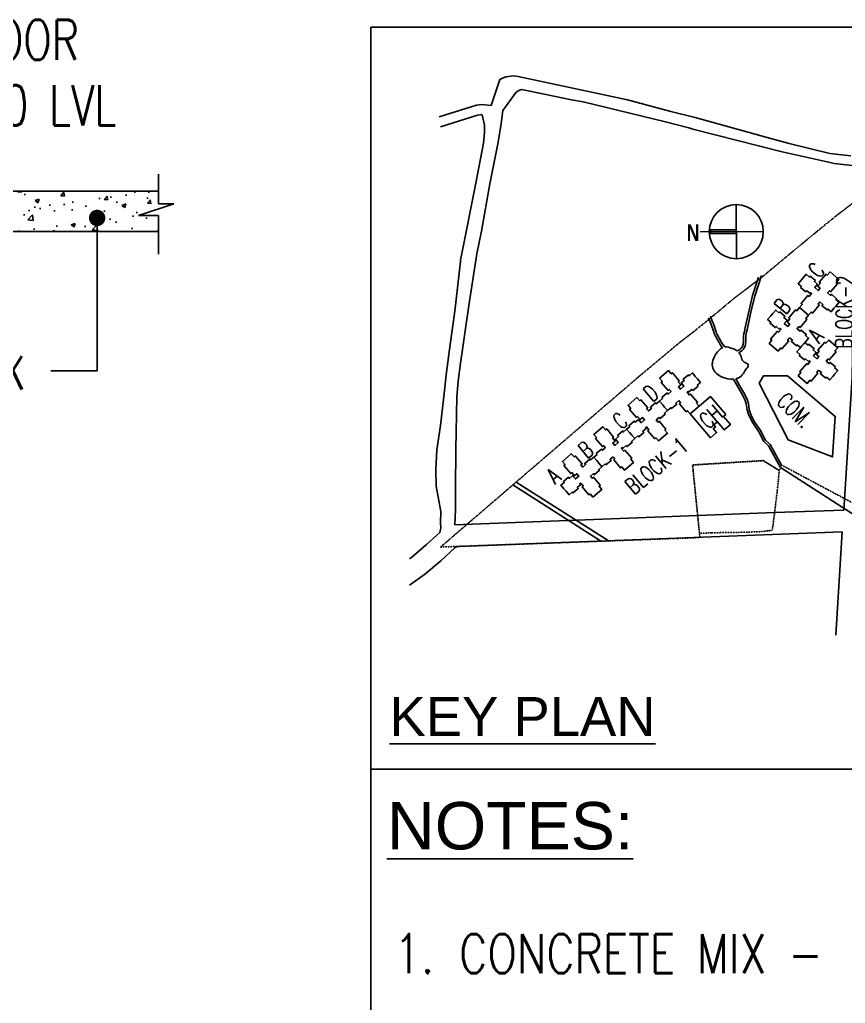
# Model space of a CAD drawing. Extents: x 473024 to 774629, y -1213442 to -1126596.
# Drawn here: x 590701 to 597202, y -1145965 to -1138222 of the extents above; entities that cross this region are included whole.
import ezdxf

# ---------------------------------------------------------------- set-up
doc = ezdxf.new("R2010")
doc.units = 0
doc.header["$LTSCALE"] = 100
doc.header["$MEASUREMENT"] = 0
doc.linetypes.add('TIT-REAL-ARCH-XFR-A1-TIT_PLAN$0$TIT-REAL-ARCH-INT-A1-INSERT R1$0$DASHDOT', pattern=[1, 0.5, -0.25, 0, -0.25])
doc.linetypes.add('TIT-REAL-ARCH-XFR-A1-TIT_PLAN$0$TIT-REAL-ARCH-INT-A1-INSERT R1$0$HIDDEN', pattern=[0.375, 0.25, -0.125])
doc.layers.get('0').update_dxf_attribs({"linetype": 'CONTINUOUS'})
for name, color, linetype in [('col-hatch', 8, 'CONTINUOUS'), ('COLNO', 6, 'CONTINUOUS'), ('column', 10, 'CONTINUOUS'), ('S-FOOTDIM', 9, 'CONTINUOUS'), ('S-SH-MAINTXT', 2, 'CONTINUOUS'), ('secton', 8, 'CONTINUOUS'), ('SL', 3, 'CONTINUOUS'), ('TAB', 1, 'CONTINUOUS'), ('TIT-REAL-ARCH-XFR-A1-TIT_PLAN$0$TIT-REAL-ARCH-INT-A1-INSERT R1$0$a-key plan', 8, 'CONTINUOUS'), ('TITLE', 7, 'CONTINUOUS'), ('TITLE2', 7, 'CONTINUOUS')]:
    doc.layers.add(name, color=color, linetype=linetype)
doc.styles.add('DIM', font='romans.shx', dxfattribs={"width": 0.7})
doc.styles.add('ROMANS', font='romans.shx', dxfattribs={"width": 0.8})
doc.styles.add('TIT-REAL-ARCH-XFR-A1-TIT_PLAN$0$TIT-REAL-ARCH-INT-A1-INSERT R1$0$BOLD', font='bold.shx', dxfattribs={"width": 0.8})
doc.styles.add('TIT-REAL-ARCH-XFR-A1-TIT_PLAN$0$TIT-REAL-ARCH-INT-A1-INSERT R1$0$TIT-REAL-ARCH-INT-A1-INSERT$0$ROMANS', font='romans.shx', dxfattribs={"width": 0.7})
doc.styles.add('TITLE', font='arial.ttf', dxfattribs={"width": 0.8, "height": 37.5})

# ---------------------------------------------------------------- blocks, each defined once
blk = doc.blocks.new('A$C43B3285B')
at = {"layer": 'col-hatch'}
h = blk.add_hatch(dxfattribs=at)
h.set_pattern_fill('AR-CONC', color=8, scale=30, style=0)
h.set_pattern_definition([(50, (-358997.37, 42842.56), (215.178055, -18.82564), [22.5, -247.5]), (355, (-358997.37, 42842.56), (-41.6254, 225.65764), [18, -198]), (100.4514, (-358979.44, 42841), (173.55281, 206.83186), [19.12206, -210.34263]), (46.1842, (-358997.37, 42902.56), (320.17231, -49.6557), [33.75, -371.25]), (96.6356, (-358970.7, 42898.42), (280.3988, 292.23536), [28.6831, -315.5139]), (351.1842, (-358997.37, 42902.56), (280.39858, 292.23558), [27, -297]), (21, (-358967.37, 42887.56), (179.072116, -120.78567), [22.5, -247.5]), (326, (-358967.37, 42887.56), (72.9946, 217.54501), [18, -198]), (71.4514, (-358952.44, 42877.5), (252.06679, 96.75915), [19.12206, -210.34263]), (37.5, (-358997.37, 42842.56), (3.647957, 99.868156), [0, -195.6, 0, -201, 0, -198.75]), (7.5, (-358997.37, 42842.56), (78.92086, 118.323514), [0, -114.6, 0, -191.1, 0, -75.75]), (327.5, (-359064.27, 42842.56), (160.14673, -6.766462), [0, -75, 0, -234, 0, -310.5]), (317.5, (-359094.27, 42842.56), (174.95585, 30.031495), [0, -97.5, 0, -155.4, 0, -220.5])])
h.paths.add_polyline_path([(13156.4, 9057.7), (13080.2, 9057.7), (13080.2, 9120.1), (10513, 9120.1), (10513, 8920.1), (12775.3, 8920.1), (12775.3, 8966.7, -0.414214), (12754.9, 8987.2, -1), (12795.8, 8987.2, -0.414214), (12775.3, 8966.7), (12775.3, 8920.1), (13080.5, 8920.1), (13080.5, 8999), (12981.9, 8999)])
at = {"layer": 'column', "color": 8, "linetype": 'Continuous'}
for p, q in [((13080.2, 9204.2), (13080.2, 9057.7)), ((13156.4, 9057.7), (12981.9, 8999)), ((13080.2, 9057.7), (13156.4, 9057.7)), ((12981.9, 8999), (13080.5, 8999)), ((13080.5, 8999), (13080.5, 8806.7))]:
    blk.add_line(p, q, dxfattribs=at)
at = {"layer": 'column', "color": 2, "linetype": 'Continuous'}
blk.add_line((10513, 8920.1), (13080.2, 8920.1), dxfattribs=at)
at = {"layer": 'secton', "color": 2, "linetype": 'Continuous'}
blk.add_line((10113, 9120.1), (13080.5, 9120.1), dxfattribs=at)
at = {"layer": 'SL', "color": 4, "const_width": 40.9, "elevation": 0}
blk.add_lwpolyline([(12795.8, 8987.2, -1), (12754.9, 8987.2, -1)], format="xyb", close=True, dxfattribs=at)
at = {"layer": 'TAB', "color": 4}
for p, q in [((12775.3, 8987.2), (12775.3, 8227.1)), ((12775.3, 8227.1), (12545.2, 8227.1))]:
    blk.add_line(p, q, dxfattribs=at)
at = {"color": 3, "style": 'ROMANS', "width": 0.7}
blk.add_text('100 THK', height=166.67, dxfattribs=at).set_placement((11741.7, 8134.5))
at = {"layer": 'COLNO', "color": 6, "style": 'ROMANS', "width": 0.75}
for s, p in [('GROUND FLOOR', (11110.1, 9772.6)), ('LOBBY +99.00 LVL', (10949.1, 9446.9))]:
    blk.add_text(s, height=200, dxfattribs=at).set_placement(p)

msp = doc.modelspace()

# ---------------------------------------------------------------- linework, layer by layer
at = {"color": 2, "linetype": 'Continuous'}
for p, q in [((593465.1, -1212692.3, 0), (593465.1, -1138280.6, 0)), ((593465.1, -1138280.6, 0), (604096.5, -1138280.6, 0))]:
    msp.add_line(p, q, dxfattribs=at)
at = {"layer": 'TIT-REAL-ARCH-XFR-A1-TIT_PLAN$0$TIT-REAL-ARCH-INT-A1-INSERT R1$0$a-key plan'}
for p, q in [((594412.6, -1138898.7, 0), (594480.8, -1138693.9, 0)), ((594822.4, -1138710.9, 0), (594624.8, -1138668.5, 0)), ((595486.4, -1138853.7, 0), (594822.4, -1138710.9, 0)), ((594504, -1138937.4, 0), (594610.7, -1138791.8, 0)), ((594610.7, -1138791.8, 0), (594632.4, -1138779.6, 0)), ((594632.4, -1138779.6, 0), (594652.7, -1138772.9, 0)), ((594652.7, -1138772.9, 0), (594704.8, -1138781.3, 0)), ((594704.8, -1138781.3, 0), (595045.2, -1138853.9, 0)), ((595045.2, -1138853.9, 0), (595137.9, -1138870.2, 0)), ((595137.9, -1138870.2, 0), (595785.3, -1139027.7, 0)), ((595486.4, -1138853.7, 0), (595829, -1138944, 0)), ((595829, -1138944, 0), (596019.4, -1138993.3, 0)), ((594341.5, -1138970.1, 0), (594361.2, -1139053, 0)), ((595785.3, -1139027.7, 0), (595968.7, -1139074.8, 0)), ((596586.4, -1139150.9, 0), (596019.4, -1138993.3, 0)), ((594360.4, -1139108.9, 0), (594352.7, -1139195, 0)), ((594361.2, -1139053, 0), (594360.4, -1139108.9, 0)), ((595968.7, -1139074.8, 0), (596001.8, -1139084.5, 0)), ((596001.8, -1139084.5, 0), (596705, -1139262, 0)), ((594352.7, -1139195, 0), (594293.6, -1139508.5, 0)), ((596760.3, -1139198, 0), (596586.4, -1139150.9, 0)), ((597080.3, -1139275.4, 0), (596760.3, -1139198, 0)), ((596705, -1139262, 0), (597081.9, -1139346.3, 0)), ((597245.3, -1139293.2, 0), (597080.3, -1139275.4, 0)), ((597081.9, -1139346.3, 0), (597114.2, -1139354, 0)), ((594293.6, -1139508.5, 0), (594180.9, -1140075.2, 0)), ((594170.8, -1140126.3, 0), (594126.7, -1140518, 0)), ((594171, -1140114.2, 0), (594170.8, -1140126.3, 0)), ((594180.9, -1140075.2, 0), (594171, -1140114.2, 0)), ((594126.7, -1140518, 0), (594090.2, -1140780, 0)), ((594090.2, -1140780, 0), (594062.7, -1140998.2, 0)), ((594062.7, -1140998.2, 0), (594037.2, -1141212.1, 0)), ((594037.2, -1141212.1, 0), (594014.1, -1141417.7, 0)), ((594014.1, -1141417.7, 0), (593984.7, -1141608.7, 0)), ((593984.7, -1141608.7, 0), (593977.6, -1141762.7, 0)), ((593977.6, -1141762.7, 0), (593981.2, -1141895, 0)), ((595283.3, -1142329.2, 0), (594584, -1141884.2, 0)), ((595341.8, -1142327.2, 0), (594610.2, -1141861.6, 0))]:
    msp.add_line(p, q, dxfattribs=at)
at = {"layer": 'TIT-REAL-ARCH-XFR-A1-TIT_PLAN$0$TIT-REAL-ARCH-INT-A1-INSERT R1$0$a-key plan', "color": 7}
for p, q in [((596343.2, -1139678.3, 0), (596343.8, -1140103.6, 0)), ((596556.1, -1139890.6, 0), (596059.2, -1139891.4, 0))]:
    msp.add_line(p, q, dxfattribs=at)
at = {"layer": 'TIT-REAL-ARCH-XFR-A1-TIT_PLAN$0$TIT-REAL-ARCH-INT-A1-INSERT R1$0$a-key plan', "elevation": 0}
for points in [[(597296.9, -1138518.2), (597255.6, -1141035.5), (597188.9, -1142082.1)], [(594412.6, -1138898.7), (594340, -1138889.7), (594297.1, -1138895.6), (594003.2, -1138987.3)], [(594299.4, -1140064.2), (594336.6, -1139887), (594403.4, -1139515.1), (594468.5, -1139186.2), (594492, -1139039.1), (594504, -1138937.4)], [(594341.5, -1138970.1), (594340.3, -1138969.9), (594304.9, -1138974.8), (594013.8, -1139065.6)], [(597591.7, -1139389.2), (597562.8, -1139386.3), (597447.4, -1139383.2), (597326.9, -1139376.9), (597114.2, -1139354)], [(594126.5, -1142198.9), (594131.7, -1142078.5), (594132.3, -1141909.6), (594134, -1141605.9), (594143.6, -1141191.1), (594152.3, -1141068.6), (594170.8, -1140927.2), (594189.3, -1140799.1), (594204.8, -1140688.9), (594237.6, -1140472.1), (594299.4, -1140064.2)], [(596319.6, -1141049.4), (596334.7, -1141076.1), (596354.4, -1141111.6), (596385, -1141162.9), (596411.1, -1141211.8), (596422.2, -1141247.3), (596429.3, -1141293.8), (596438.5, -1141328.6), (596454.6, -1141360.4), (596473.1, -1141395.9), (596519.8, -1141465.5), (596559.3, -1141543.6), (596596.3, -1141577.1), (596691.5, -1141748.1)], [(596338.6, -1141048.3), (596349.5, -1141067.8), (596369.2, -1141103.1), (596399.9, -1141154.5), (596426.8, -1141205.2), (596438.8, -1141243.4), (596446, -1141290.4), (596454.5, -1141322.6), (596469.7, -1141352.7), (596487.7, -1141387.2), (596534.6, -1141456.9), (596573.1, -1141533.1), (596609.2, -1141565.9), (596699.6, -1141728.1)], [(596691.5, -1141748.1), (597434.6, -1142224.4), (597900.6, -1142232.1), (598472.7, -1142159.7), (598560.5, -1142171.1), (598683.2, -1142201.8), (598787, -1142244.1), (598894.6, -1142308.3)], [(593981.2, -1141895), (594017.6, -1142093.2), (594014.8, -1142184.9), (594016.5, -1142222), (594009.6, -1142259.4)], [(597188.9, -1142082.1), (596647.1, -1142102.8), (596039.3, -1142126), (594126.5, -1142198.9)], [(594009.6, -1142259.4), (593985.3, -1142279.1), (593903.8, -1142354.6), (593784.7, -1142456), (593770.3, -1142466.2)], [(597178, -1142253), (597126.1, -1143067.9)]]:
    msp.add_lwpolyline(points, dxfattribs=at)
at = {"layer": 'TIT-REAL-ARCH-XFR-A1-TIT_PLAN$0$TIT-REAL-ARCH-INT-A1-INSERT R1$0$a-key plan', "linetype": 'TIT-REAL-ARCH-XFR-A1-TIT_PLAN$0$TIT-REAL-ARCH-INT-A1-INSERT R1$0$DASHDOT', "ltscale": 0.001, "elevation": 0}
msp.add_lwpolyline([(597317.2, -1139623.4), (597132.6, -1139764.2), (596975.1, -1139892.2), (596774, -1140058.4), (596547.8, -1140247.1), (596328.8, -1140413.8), (596106.8, -1140598.3), (595998.4, -1140686.2), (595903.1, -1140758.5), (595574.6, -1141033.5), (595539.5, -1141063.3), (594156.8, -1142251.6), (594015, -1142373.6), (596056.6, -1142298.8), (595999.3, -1141727.4), (596555.4, -1141693.3), (596682.1, -1141771.3), (596699.6, -1141728.1), (597405.8, -1142103.7)], dxfattribs=at)
at = {"layer": 'TIT-REAL-ARCH-XFR-A1-TIT_PLAN$0$TIT-REAL-ARCH-INT-A1-INSERT R1$0$a-key plan', "color": 7, "elevation": 0}
for points in [[(596343.5, -1139905.3), (596343.5, -1139875.9), (596141.6, -1139876.2), (596141.6, -1139905.6)], [(597002, -1140444.2), (596987.8, -1140460.9), (596996.7, -1140468.4), (596942.7, -1140531.8), (596933.6, -1140524.1), (596912.1, -1140549.4), (596841.5, -1140489.2), (596863, -1140464), (596853.9, -1140456.2), (596907.9, -1140392.8), (596916.8, -1140400.4), (596936.3, -1140377.4), (596927.7, -1140370), (596922.4, -1140376.3), (596897.9, -1140355.5), (596890.4, -1140364.4), (596849.7, -1140329.7), (596855.6, -1140322.8), (596830.3, -1140301.3), (596853.6, -1140273.9), (596853.6, -1140273.9), (596870.8, -1140253.7), (596870.8, -1140253.7), (596894.1, -1140226.3), (596919.4, -1140247.9), (596925.3, -1140241), (596966, -1140275.6), (596958.4, -1140284.5), (596982.9, -1140305.3), (596960.9, -1140331.1), (596988.3, -1140354.4), (597003.7, -1140336.4), (596984.9, -1140320.4), (597005.7, -1140295.9), (596996.9, -1140288.4), (597050.9, -1140225), (597059.9, -1140232.7), (597081.5, -1140207.4), (597152.1, -1140267.6), (597130.5, -1140292.9), (597139.6, -1140300.6), (597085.6, -1140364), (597076.8, -1140356.4), (597062.5, -1140373.1), (597085.5, -1140392.7), (597093, -1140383.8), (597133.7, -1140418.5), (597127.9, -1140425.4), (597153.1, -1140447), (597129.8, -1140474.3), (597129.8, -1140474.3), (597112.6, -1140494.5), (597112.6, -1140494.5), (597089.3, -1140521.9), (597064.1, -1140500.3), (597058.2, -1140507.3), (597017.5, -1140472.6), (597025, -1140463.7)], [(596762, -1140726), (596747.8, -1140742.7), (596756.6, -1140750.2), (596702.7, -1140813.6), (596693.6, -1140805.9), (596672, -1140831.2), (596601.4, -1140771), (596623, -1140745.8), (596613.9, -1140738), (596667.9, -1140674.6), (596676.8, -1140682.2), (596696.3, -1140659.2), (596687.7, -1140651.8), (596682.3, -1140658.1), (596657.9, -1140637.3), (596650.4, -1140646.2), (596609.7, -1140611.5), (596615.6, -1140604.6), (596590.3, -1140583.1), (596613.6, -1140555.7), (596613.6, -1140555.7), (596630.8, -1140535.5), (596630.8, -1140535.5), (596654.1, -1140508.1), (596679.4, -1140529.7), (596685.3, -1140522.8), (596726, -1140557.4), (596718.4, -1140566.3), (596742.8, -1140587.1), (596720.9, -1140612.9), (596748.3, -1140636.2), (596763.7, -1140618.2), (596744.9, -1140602.2), (596765.7, -1140577.7), (596756.9, -1140570.2), (596810.8, -1140506.8), (596819.9, -1140514.5), (596841.5, -1140489.2), (596912.1, -1140549.4), (596890.5, -1140574.6), (596899.6, -1140582.4), (596845.6, -1140645.8), (596836.7, -1140638.2), (596822.5, -1140654.9), (596845.5, -1140674.5), (596853, -1140665.6), (596893.7, -1140700.3), (596887.8, -1140707.2), (596913.1, -1140728.8), (596889.8, -1140756.1), (596889.8, -1140756.1), (596872.6, -1140776.3), (596872.6, -1140776.3), (596849.3, -1140803.7), (596824, -1140782.1), (596818.2, -1140789.1), (596777.5, -1140754.4), (596785, -1140745.5)], [(596991.8, -1140980.9), (596977.6, -1140997.6), (596986.4, -1141005.2), (596932.5, -1141068.6), (596923.4, -1141060.8), (596901.8, -1141086.1), (596831.3, -1141026), (596852.8, -1141000.7), (596843.7, -1140993), (596897.7, -1140929.6), (596906.6, -1140937.1), (596926.1, -1140914.1), (596917.5, -1140906.8), (596912.1, -1140913.1), (596887.7, -1140892.3), (596880.2, -1140901.1), (596839.5, -1140866.5), (596845.4, -1140859.5), (596820.1, -1140838), (596843.4, -1140810.6), (596843.4, -1140810.6), (596860.6, -1140790.5), (596860.6, -1140790.5), (596883.9, -1140763.1), (596909.2, -1140784.6), (596915.1, -1140777.7), (596955.8, -1140812.4), (596948.2, -1140821.2), (596972.6, -1140842), (596950.7, -1140867.8), (596978.1, -1140891.2), (596993.5, -1140873.1), (596974.7, -1140857.1), (596995.5, -1140832.7), (596986.7, -1140825.1), (597040.7, -1140761.7), (597049.7, -1140769.5), (597071.3, -1140744.2), (597141.9, -1140804.3), (597120.3, -1140829.6), (597129.4, -1140837.3), (597075.4, -1140900.7), (597066.5, -1140893.2), (597052.3, -1140909.9), (597075.3, -1140929.5), (597082.8, -1140920.6), (597123.5, -1140955.3), (597117.6, -1140962.2), (597142.9, -1140983.7), (597119.6, -1141011.1), (597119.6, -1141011.1), (597102.4, -1141031.3), (597102.4, -1141031.3), (597079.1, -1141058.6), (597053.8, -1141037.1), (597048, -1141044), (597007.3, -1141009.3), (597014.8, -1141000.5)], [(595889.9, -1141221), (595904.2, -1141237.7), (595895.3, -1141245.3), (595949.4, -1141308.6), (595958.5, -1141300.8), (595980.1, -1141326.1), (596050.6, -1141265.8), (596029, -1141240.6), (596038.1, -1141232.8), (595984, -1141169.5), (595975.1, -1141177.1), (595955.5, -1141154.2), (595964.1, -1141146.8), (595969.5, -1141153), (595993.9, -1141132.2), (596001.4, -1141141.1), (596042.1, -1141106.3), (596036.2, -1141099.4), (596061.4, -1141077.8), (596038, -1141050.5), (596038, -1141050.5), (596020.8, -1141030.4), (596020.8, -1141030.4), (595997.5, -1141003), (595972.2, -1141024.6), (595966.3, -1141017.7), (595925.7, -1141052.4), (595933.2, -1141061.3), (595908.9, -1141082.1), (595930.9, -1141107.9), (595903.5, -1141131.3), (595888, -1141113.2), (595906.8, -1141097.2), (595886, -1141072.8), (595894.8, -1141065.2), (595840.7, -1141001.9), (595831.7, -1141009.7), (595810.1, -1140984.4), (595739.6, -1141044.7), (595761.2, -1141069.9), (595752.1, -1141077.7), (595806.2, -1141141), (595815, -1141133.4), (595829.3, -1141150.1), (595806.4, -1141169.7), (595798.8, -1141160.9), (595758.2, -1141195.6), (595764.1, -1141202.5), (595738.8, -1141224.1), (595762.2, -1141251.4), (595762.2, -1141251.4), (595779.4, -1141271.6), (595779.4, -1141271.6), (595802.7, -1141298.9), (595828, -1141277.3), (595833.9, -1141284.2), (595874.5, -1141249.5), (595867, -1141240.6)], [(595712.3, -1141372.9), (595726.5, -1141389.6), (595735.4, -1141382), (595789.5, -1141445.3), (595780.4, -1141453), (595802, -1141478.3), (595731.5, -1141538.5), (595709.9, -1141513.3), (595700.8, -1141521), (595646.7, -1141457.7), (595655.6, -1141450.2), (595636, -1141427.2), (595627.3, -1141434.6), (595632.7, -1141440.9), (595608.3, -1141461.7), (595615.9, -1141470.6), (595575.2, -1141505.3), (595569.3, -1141498.4), (595544.1, -1141520), (595520.7, -1141492.6), (595520.7, -1141492.6), (595503.5, -1141472.5), (595503.5, -1141472.5), (595480.2, -1141445.2), (595505.4, -1141423.6), (595499.5, -1141416.7), (595540.1, -1141381.9), (595547.7, -1141390.8), (595572.1, -1141369.9), (595594.1, -1141395.7), (595621.5, -1141372.3), (595606.1, -1141354.2), (595587.3, -1141370.3), (595566.5, -1141345.9), (595557.6, -1141353.4), (595503.5, -1141290.1), (595512.6, -1141282.4), (595491, -1141257.1), (595561.5, -1141196.9), (595583.1, -1141222.2), (595592.1, -1141214.4), (595646.2, -1141277.7), (595637.4, -1141285.3), (595651.6, -1141302), (595674.6, -1141282.3), (595667, -1141273.5), (595707.7, -1141238.8), (595713.6, -1141245.7), (595738.8, -1141224.1), (595762.2, -1141251.4), (595762.2, -1141251.4), (595779.4, -1141271.6), (595779.4, -1141271.6), (595802.7, -1141298.9), (595777.5, -1141320.5), (595783.4, -1141327.4), (595742.8, -1141362.1), (595735.2, -1141353.3)], [(595372.6, -1141663.2), (595386.9, -1141679.8), (595378, -1141687.4), (595432.1, -1141750.7), (595441.2, -1141743), (595462.8, -1141768.2), (595533.2, -1141708), (595511.7, -1141682.7), (595520.7, -1141675), (595466.6, -1141611.7), (595457.8, -1141619.2), (595438.2, -1141596.3), (595446.8, -1141588.9), (595452.2, -1141595.2), (595476.5, -1141574.3), (595484.1, -1141583.2), (595524.7, -1141548.4), (595518.8, -1141541.5), (595544.1, -1141520), (595520.7, -1141492.6), (595520.7, -1141492.6), (595503.5, -1141472.5), (595503.5, -1141472.5), (595480.2, -1141445.2), (595454.9, -1141466.7), (595449, -1141459.8), (595408.4, -1141494.6), (595415.9, -1141503.4), (595391.5, -1141524.2), (595413.5, -1141550), (595386.1, -1141573.4), (595370.7, -1141555.4), (595389.5, -1141539.3), (595368.6, -1141514.9), (595377.5, -1141507.4), (595323.4, -1141444.1), (595314.3, -1141451.8), (595292.8, -1141426.6), (595222.3, -1141486.8), (595243.8, -1141512.1), (595234.8, -1141519.8), (595288.9, -1141583.1), (595297.7, -1141575.5), (595312, -1141592.2), (595289, -1141611.8), (595281.5, -1141603), (595240.8, -1141637.7), (595246.7, -1141644.6), (595221.5, -1141666.2), (595244.9, -1141693.5), (595244.9, -1141693.5), (595262.1, -1141713.7), (595262.1, -1141713.7), (595285.4, -1141741), (595310.7, -1141719.4), (595316.6, -1141726.3), (595357.2, -1141691.6), (595349.7, -1141682.8)], [(595194.9, -1141815), (595209.2, -1141831.7), (595218, -1141824.1), (595272.1, -1141887.4), (595263.1, -1141895.2), (595284.7, -1141920.4), (595214.2, -1141980.7), (595192.6, -1141955.4), (595183.5, -1141963.2), (595129.4, -1141899.9), (595138.3, -1141892.3), (595118.7, -1141869.4), (595110, -1141876.7), (595115.4, -1141883), (595091, -1141903.8), (595098.6, -1141912.7), (595057.9, -1141947.4), (595052, -1141940.5), (595026.8, -1141962.1), (595003.4, -1141934.7), (595003.4, -1141934.7), (594986.2, -1141914.6), (594986.2, -1141914.6), (594962.8, -1141887.3), (594988.1, -1141865.7), (594982.2, -1141858.8), (595022.8, -1141824.1), (595030.4, -1141832.9), (595054.8, -1141812.1), (595076.8, -1141837.8), (595104.2, -1141814.4), (595088.7, -1141796.3), (595070, -1141812.4), (595049.1, -1141788), (595040.3, -1141795.6), (594986.2, -1141732.3), (594995.2, -1141724.5), (594973.7, -1141699.3), (595044.2, -1141639), (595065.7, -1141664.3), (595074.8, -1141656.5), (595128.9, -1141719.8), (595120.1, -1141727.4), (595134.3, -1141744.1), (595157.3, -1141724.5), (595149.7, -1141715.6), (595190.3, -1141680.9), (595196.2, -1141687.8), (595221.5, -1141666.2), (595244.9, -1141693.5), (595244.9, -1141693.5), (595262.1, -1141713.7), (595262.1, -1141713.7), (595285.4, -1141741), (595260.2, -1141762.6), (595266.1, -1141769.5), (595225.4, -1141804.2), (595217.9, -1141795.4)]]:
    msp.add_lwpolyline(points, close=True, dxfattribs=at)
at = {"layer": 'TIT-REAL-ARCH-XFR-A1-TIT_PLAN$0$TIT-REAL-ARCH-INT-A1-INSERT R1$0$a-key plan', "elevation": 0}
for points in [[(596350.2, -1140829.3, 0.163785), (596390.3, -1140797, 0.165995), (596397.2, -1140768.9, 0.059159), (596401, -1140710.1, -0.014058), (596414.3, -1140645.7), (596443.7, -1140508.4), (596471.5, -1140394.2), (596519.1, -1140248.8)], [(596363.8, -1140843.1, 0.142979), (596405.5, -1140806.7, 0.155291), (596415.3, -1140769.9, 0.055043), (596419.1, -1140711.3, -0.013659), (596431.8, -1140649.6), (596461.2, -1140512.4), (596488.8, -1140399.1), (596542.4, -1140235.3)], [(596234.3, -1140804.2, -0.01818), (596199.8, -1140751.2, 0.026631), (596169.5, -1140693, 0.016333), (596151.7, -1140637.9, 0.005387), (596128.4, -1140578.5, -0.005669), (596124.6, -1140569)], [(596252.2, -1140798.4, -0.019514), (596215.7, -1140742.8, 0.025313), (596186.1, -1140685.8, 0.015746), (596168.6, -1140631.7, 0.005408), (596145, -1140571.7, -0.009054), (596139.3, -1140557.1, -0.009054)], [(597178, -1142253), (594153.1, -1142368.3, 0.179163), (594128.8, -1142378.4), (594016.9, -1142482), (593889.4, -1142590.6), (593770.3, -1142674.9)]]:
    msp.add_lwpolyline(points, format="xyb", dxfattribs=at)
at = {"layer": 'TIT-REAL-ARCH-XFR-A1-TIT_PLAN$0$TIT-REAL-ARCH-INT-A1-INSERT R1$0$a-key plan', "color": 7, "ltscale": 0.1, "elevation": 0}
msp.add_lwpolyline([(596746.6, -1141026), (597122.1, -1141345.8), (597101.8, -1141663.7), (596751.5, -1141529.7), (596523.5, -1141084.8), (596557.5, -1141026), (596746.6, -1141026)], dxfattribs=at)
at = {"layer": 'TIT-REAL-ARCH-XFR-A1-TIT_PLAN$0$TIT-REAL-ARCH-INT-A1-INSERT R1$0$a-key plan', "color": 7, "elevation": 0}
msp.add_lwpolyline([(596260.9, -1141331.3), (596139.8, -1141189.6), (595980.1, -1141326.1), (596140.5, -1141513.8), (596188.7, -1141472.6), (596162.3, -1141441.7), (596180.3, -1141426.3), (596167.4, -1141411.2), (596194.7, -1141387.9), (596248.8, -1141451.2), (596297, -1141410), (596242.9, -1141346.7), (596260.9, -1141331.3)], dxfattribs=at)
at = {"layer": 'TIT-REAL-ARCH-XFR-A1-TIT_PLAN$0$TIT-REAL-ARCH-INT-A1-INSERT R1$0$a-key plan', "linetype": 'TIT-REAL-ARCH-XFR-A1-TIT_PLAN$0$TIT-REAL-ARCH-INT-A1-INSERT R1$0$HIDDEN', "ltscale": 0.002, "elevation": 0}
msp.add_lwpolyline([(595999.3, -1141727.4), (596053.3, -1142265.7), (596151.9, -1142261), (596326.1, -1142259.2), (596527.6, -1142252.9), (596626.5, -1142241.8), (596631.1, -1142212.5), (596644.1, -1142108.8), (596644.1, -1142108.8), (596644.1, -1142108.8), (596656, -1142013.8), (596669.2, -1141902.5), (596682.1, -1141771.3), (596555.4, -1141693.3)], close=True, dxfattribs=at)
at = {"layer": 'TIT-REAL-ARCH-XFR-A1-TIT_PLAN$0$TIT-REAL-ARCH-INT-A1-INSERT R1$0$a-key plan', "color": 7}
msp.add_circle((596343.5, -1139890.9, 0), 212.7, dxfattribs=at)
at = {"layer": 'TIT-REAL-ARCH-XFR-A1-TIT_PLAN$0$TIT-REAL-ARCH-INT-A1-INSERT R1$0$a-key plan'}
msp.add_arc((594588.3, -1138882.6, 0), 217.1, 80.31402, 119.6752, dxfattribs=at)
for points, knots in [([(596319.6, -1141049.4, 0), (596313.3, -1141052.7, 0), (596277.2, -1141050, 0), (596212, -1141037.7, 0), (596150.6, -1140975.4, 0), (596157.2, -1140893.3, 0), (596186.9, -1140842, 0), (596223.9, -1140809.6, 0), (596234.3, -1140804.2, 0)], [86.21684, 86.21684, 86.21684, 86.21684, 88.482546, 96.985751, 107.837275, 111.548811, 122.367794, 126.129006, 126.129006, 126.129006, 126.129006]), ([(596252.2, -1140798.4, 0), (596270.9, -1140795.9, 0), (596305, -1140807.8, 0), (596337.3, -1140819.6, 0), (596348.8, -1140828.2, 0), (596350.2, -1140829.3, 0)], [41.987288, 41.987288, 41.987288, 41.987288, 48.240897, 52.320425, 52.885152, 52.885152, 52.885152, 52.885152]), ([(596363.8, -1140843.1, 0), (596373.1, -1140854.8, 0), (596383.5, -1140876.1, 0), (596391.2, -1140911.1, 0), (596416.1, -1140923.3, 0), (596438, -1140935.4, 0), (596437.6, -1140954.3, 0), (596412.5, -1140975.6, 0), (596398.9, -1141019.1, 0), (596361.6, -1141043.1, 0), (596342.3, -1141047.9, 0), (596338.6, -1141048.3, 0)], [54.950592, 54.950592, 54.950592, 54.950592, 59.642149, 62.01195, 65.881848, 67.932428, 69.193332, 71.150946, 77.896969, 83.037203, 84.223838, 84.223838, 84.223838, 84.223838])]:
    msp.add_open_spline(points, degree=3, knots=knots, dxfattribs=at)
at = {"layer": 'TIT-REAL-ARCH-XFR-A1-TIT_PLAN$0$TIT-REAL-ARCH-INT-A1-INSERT R1$0$a-key plan', "color": 7}
msp.add_solid([(596343.5, -1139905.3, 0), (596343.5, -1139875.9, 0), (596141.6, -1139905.6, 0), (596141.6, -1139876.2, 0)], dxfattribs=at)
at = {"layer": 'TITLE', "color": 2}
msp.add_line((604096.5, -1144120.9, 0), (593465.1, -1144120.9, 0), dxfattribs=at)

# ---------------------------------------------------------------- block references
at = {"layer": 'S-FOOTDIM', "xscale": 1.584000000002561, "yscale": 1.584000000002561, "zscale": 1.584000000002561}
msp.add_blockref('A$C43B3285B', (571074.2, -1154019), dxfattribs=at)

# ---------------------------------------------------------------- texts
at = {"color": 6, "style": 'TIT-REAL-ARCH-XFR-A1-TIT_PLAN$0$TIT-REAL-ARCH-INT-A1-INSERT R1$0$BOLD', "width": 0.8}
msp.add_text('N', height=129.7, dxfattribs=at).set_placement((595953, -1139963.4, 0))
at = {"color": 6, "style": 'TIT-REAL-ARCH-XFR-A1-TIT_PLAN$0$TIT-REAL-ARCH-INT-A1-INSERT R1$0$TIT-REAL-ARCH-INT-A1-INSERT$0$ROMANS', "width": 0.7}
for s, height, rotation, p in [('C', 129.7, 50.40252, (596997.1, -1140266.7, 0)), ('BLOCK-2', 129.68, 88.85753, (597252.7, -1140812.9, 0)), ('B', 129.7, 50.40252, (596730.8, -1140549.9, 0)), ('A', 129.7, 50.40252, (596997.1, -1140776.4, 0)), ('  D', 129.68, 40, (595587.4, -1141317.7, 0)), ('CH', 129.68, 40, (596120.6, -1141451.9, 0)), ('  C', 129.68, 40, (595342.3, -1141535.4, 0)), ('BLOCK-1', 129.68, 40, (595537.6, -1141968.2, 0)), ('  B', 129.68, 40, (595073.4, -1141762.9, 0)), ('  A', 129.68, 40, (594822.6, -1141963.9, 0))]:
    msp.add_text(s, height=height, rotation=rotation, dxfattribs=at).set_placement(p)
at = {"color": 6, "style": 'TIT-REAL-ARCH-XFR-A1-TIT_PLAN$0$TIT-REAL-ARCH-INT-A1-INSERT R1$0$TIT-REAL-ARCH-INT-A1-INSERT$0$ROMANS', "oblique": 0, "width": 0.7}
msp.add_text('COM.', height=129.68, rotation=316.12034, dxfattribs=at).set_placement((596652.3, -1141238.7, 0))
at = {"layer": 'S-SH-MAINTXT', "lineweight": -3, "style": 'TITLE'}
msp.add_text('%%UKEY PLAN', height=306.697, dxfattribs=at).set_placement((593612.6, -1143860.7, 0))
at = {"layer": 'TITLE', "color": 4, "style": 'TITLE'}
msp.add_text('%%uNOTES:', height=373.03, dxfattribs=at).set_placement((593592.6, -1144753.6, 0))
at = {"layer": 'TITLE2', "color": 3, "style": 'DIM', "width": 0.8}
for s, p in [('1.', (593648.8, -1145727.9, 128985.7)), ('CONCRETE MIX -', (594161, -1145727.9, 128985.7))]:
    msp.add_text(s, height=308.31, dxfattribs=at).set_placement(p)

doc.saveas('drawing.dxf')
